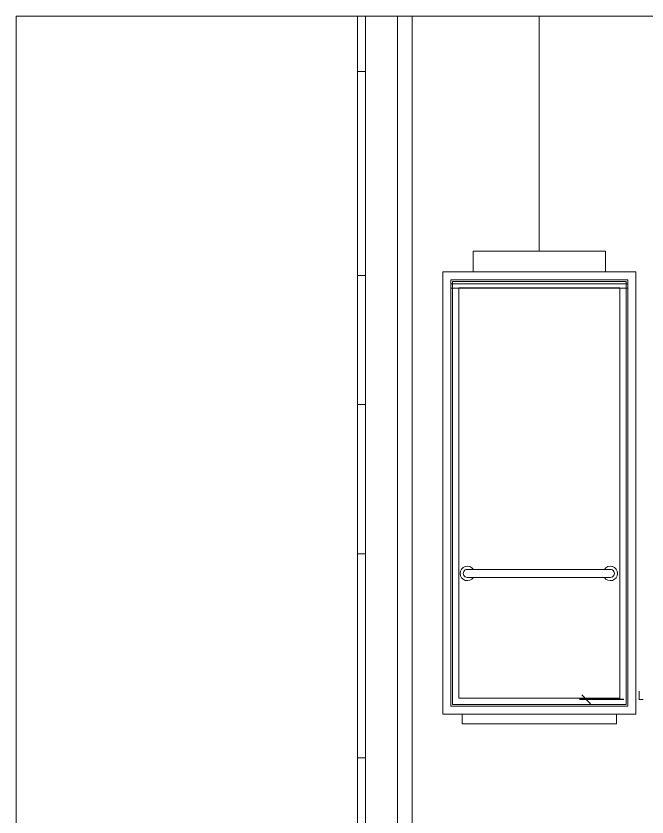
# Model space of a CAD drawing. Header units: inches. Extents: x -7543 to -822, y 102837 to 190349.
# Drawn here: x -823.073 to -822.916, y 102837.0361 to 102837.2353 of the extents above; entities that cross this region are included whole.
import ezdxf

# ---------------------------------------------------------------- set-up
doc = ezdxf.new("R2010")
doc.units = ezdxf.units.IN
doc.header["$MEASUREMENT"] = 0
for name, color, linetype, lineweight, true_color in [('BALKON', 7, 'Continuous', 20, 0xffaaa9), ('KAPI', 7, 'Continuous', 18, 0xffb360), ('PENCERE', 7, 'Continuous', 18, 0xffb360)]:
    doc.layers.add(name, color=color, linetype=linetype, lineweight=lineweight, true_color=true_color)
for name, color, linetype, lineweight in [('ICOL', 55, 'Continuous', 25), ('İZ DÜŞÜM', 253, 'Continuous', 20), ('SIVA', 150, 'Continuous', 15)]:
    doc.layers.add(name, color=color, linetype=linetype, lineweight=lineweight)

msp = doc.modelspace()

# ---------------------------------------------------------------- linework, layer by layer
at = {"layer": 'BALKON'}
for p, q in [((-822.964806296223, 102837.1687345279, -1.874642340812717e-07), (-822.964806296223, 102837.1676070426, -1.874642340812717e-07)), ((-822.920806296223, 102837.1687345279, -1.874642340812717e-07), (-822.964806296223, 102837.1687345279, -1.874642340812717e-07)), ((-822.9644062962229, 102837.1692845366, -1.874642340812717e-07), (-822.9644062962229, 102837.0640845366, -1.874642340812717e-07)), ((-822.921206296223, 102837.1692845366, -1.874642340812717e-07), (-822.9644062962229, 102837.1692845366, -1.874642340812717e-07)), ((-822.921206296223, 102837.0640845366, -1.874642340812717e-07), (-822.921206296223, 102837.1692845366, -1.874642340812717e-07)), ((-822.920806296223, 102837.1676070426, -1.874642340812717e-07), (-822.920806296223, 102837.1687345279, -1.874642340812717e-07)), ((-822.964806296223, 102837.1676070426, -1.874642340812717e-07), (-822.920806296223, 102837.1676070426, -1.874642340812717e-07)), ((-822.962806296223, 102837.1676845366, -1.874642340812717e-07), (-822.962806296223, 102837.0656845366, -1.874642340812717e-07)), ((-822.9228062962229, 102837.1676845366, -1.874642340812717e-07), (-822.962806296223, 102837.1676845366, -1.874642340812717e-07)), ((-822.9228062962229, 102837.0656845366, -1.874642340812717e-07), (-822.9228062962229, 102837.1676845366, -1.874642340812717e-07)), ((-822.9607228380863, 102837.0976845366, -1.874642340812717e-07), (-822.9251133510696, 102837.0976845366, -1.874642340812717e-07)), ((-822.9607228380863, 102837.0976845366, -1.874642340812717e-07), (-822.9425632990481, 102837.0976845366, -1.874642340812717e-07)), ((-822.9251133510696, 102837.0956845366, -1.874642340812717e-07), (-822.9607228380842, 102837.0956845366, -1.874642340812717e-07)), ((-822.962806296223, 102837.0656845366, -1.874642340812717e-07), (-822.9228062962229, 102837.0656845366, -1.874642340812717e-07)), ((-822.9644062962229, 102837.0640845366, -1.874642340812717e-07), (-822.921206296223, 102837.0640845366, -1.874642340812717e-07))]:
    msp.add_line(p, q, dxfattribs=at)
for centre, radius, start, end in [((-822.9607228380853, 102837.0966845366, -1.874642340812717e-07), 0.0018, 33.74898854129114, 326.2510114587088), ((-822.9251133510696, 102837.0966845366, -1.874642340812717e-07), 0.0018, 213.7489885412912, 146.2510114587089), ((-822.9607228380853, 102837.0966845366, -1.874642340812717e-07), 0.001, 90, 270.000000058624), ((-822.9251133510696, 102837.0966845366, -1.874642340812717e-07), 0.001, 269.999999941376, 90)]:
    msp.add_arc(centre, radius, start, end, dxfattribs=at)
at = {"layer": 'ICOL', "linetype": 'ByBlock'}
msp.add_line((-822.932190087948, 102837.0664463673, -1.874642340812717e-07), (-822.930030087948, 102837.0642863673, -1.874642340812717e-07), dxfattribs=at)
at = {"layer": 'ICOL', "color": 53}
msp.add_line((-822.9217507796009, 102837.0653663673, -1.874642340812717e-07), (-822.932790087948, 102837.0653663673, -1.874642340812717e-07), dxfattribs=at)
msp.add_line((-822.9217507796009, 102837.0653663673, -1.874642340812717e-07), (-822.932790087948, 102837.0653663673, -1.874642340812717e-07), dxfattribs=at)
at = {"layer": 'İZ DÜŞÜM'}
msp.add_line((-822.9780695439011, 102837.235321658), (-822.9780695439011, 102836.8770106579), dxfattribs=at)
at = {"layer": 'KAPI'}
msp.add_line((-822.9179507796009, 102837.0673663673, -1.874642340812717e-07), (-822.9179507796009, 102837.0653663673, -1.874642340812717e-07), dxfattribs=at)
at = {"layer": 'PENCERE'}
for p, q in [((-822.9880695439011, 102837.235321658), (-822.9880695439011, 102837.1874434688)), ((-822.9860695439012, 102837.235321658), (-822.9860695439012, 102837.1874434688)), ((-822.9880695439011, 102837.2215491162), (-822.9860695439012, 102837.2215491162)), ((-822.9880695439011, 102837.2002434688), (-822.9880695439011, 102837.0674434688)), ((-822.9860695439012, 102837.2002434688), (-822.9860695439012, 102837.0674434688)), ((-822.9880695439011, 102837.1708035331), (-822.9860695439012, 102837.1708035331)), ((-822.9880695439011, 102837.1387339807), (-822.9860695439012, 102837.1387339807)), ((-822.9880695439011, 102837.1015491162), (-822.9860695439012, 102837.1015491162)), ((-822.9880695439011, 102837.0802434688), (-822.9880695439011, 102836.9474434688)), ((-822.9860695439012, 102837.0802434688), (-822.9860695439012, 102836.9474434688)), ((-822.9880695439011, 102837.0508035331), (-822.9860695439012, 102837.0508035331)), ((-822.9880695439011, 102837.0508035331), (-822.9860695439012, 102837.0508035331))]:
    msp.add_line(p, q, dxfattribs=at)
at = {"layer": 'SIVA'}
for p, q in [((-823.0730385892095, 102837.235321658), (-823.0730385892095, 102836.8770106579)), ((-823.0730385892095, 102837.235321658), (-822.5844243990814, 102837.235321658)), ((-822.9744380305733, 102836.8770106579, -1.466737462823016e-07), (-822.9744343173519, 102837.235321658, -3.351188508439373e-08)), ((-822.9428062962229, 102837.1768262455, -1.874642340812717e-07), (-822.9428036713683, 102837.235321658, -1.253763045971155e-07)), ((-822.9593067448635, 102837.1768262455, -1.874642340812717e-07), (-822.9593067448635, 102837.1716845366, -1.874642340812717e-07)), ((-822.9263058475823, 102837.1768262455, -1.874642340812717e-07), (-822.9593067448635, 102837.1768262455, -1.874642340812717e-07)), ((-822.9263058475823, 102837.1716845366, -1.874642340812717e-07), (-822.9263058475823, 102837.1768262455, -1.874642340812717e-07)), ((-822.9668062962229, 102837.1716845366, -1.874642340812717e-07), (-822.9668062962229, 102837.0616845366, -1.874642340812717e-07)), ((-822.918806296223, 102837.1716845366, -1.874642340812717e-07), (-822.9668062962229, 102837.1716845366, -1.874642340812717e-07)), ((-822.9593067448635, 102837.1716845366, -1.874642340812717e-07), (-822.9263058475823, 102837.1716845366, -1.874642340812717e-07)), ((-822.918806296223, 102837.0616845366, -1.874642340812717e-07), (-822.918806296223, 102837.1716845366, -1.874642340812717e-07)), ((-822.964806296223, 102837.1696845366, -1.874642340812717e-07), (-822.964806296223, 102837.0636845366, -1.874642340812717e-07)), ((-822.920806296223, 102837.1696845366, -1.874642340812717e-07), (-822.964806296223, 102837.1696845366, -1.874642340812717e-07)), ((-822.920806296223, 102837.0636845366, -1.874642340812717e-07), (-822.920806296223, 102837.1696845366, -1.874642340812717e-07)), ((-822.9169507796009, 102837.0653663673, -1.874642340812717e-07), (-822.9179507796009, 102837.0653663673, -1.874642340812717e-07)), ((-822.964806296223, 102837.0636845366, -1.874642340812717e-07), (-822.920806296223, 102837.0636845366, -1.874642340812717e-07)), ((-822.9668062962229, 102837.0616845366, -1.874642340812717e-07), (-822.918806296223, 102837.0616845366, -1.874642340812717e-07)), ((-822.9619982910914, 102837.0616845366, -1.874642340812717e-07), (-822.9619982910914, 102837.0592661691, -1.874642340812717e-07)), ((-822.9236143013545, 102837.0616845366, -1.874642340812717e-07), (-822.9619982910914, 102837.0616845366, -1.874642340812717e-07)), ((-822.9236143013545, 102837.0592661691, -1.874642340812717e-07), (-822.9236143013545, 102837.0616845366, -1.874642340812717e-07)), ((-822.9619982910914, 102837.0592661691, -1.874642340812717e-07), (-822.9236143013545, 102837.0592661691, -1.874642340812717e-07))]:
    msp.add_line(p, q, dxfattribs=at)

doc.saveas('drawing.dxf')
